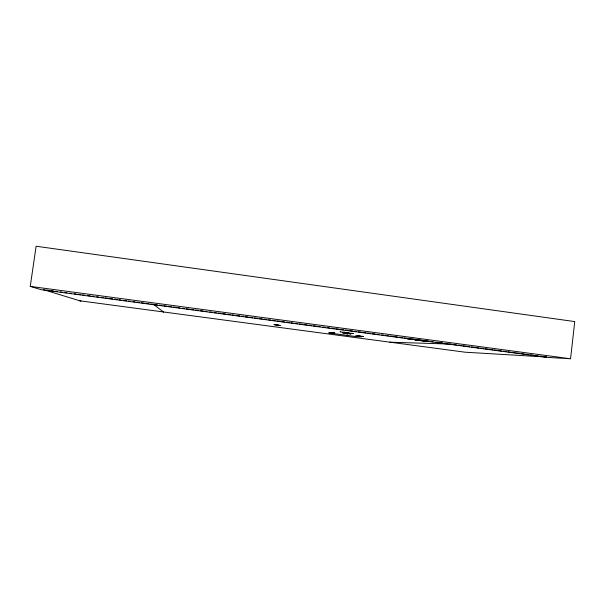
<?xml version="1.0" encoding="UTF-8"?>
<svg xmlns="http://www.w3.org/2000/svg" width="605" height="605" viewBox="0 0 605 605"><rect width="100%" height="100%" fill="white"/><g stroke="black" fill="none" stroke-linecap="round" stroke-linejoin="round"><path stroke-width="0.91" d="M357.192 336.32L361.608 336.856M570.56 358.773L574.75 321.58L36.126 246.227L30.25 286.384L41.208 289.697L547.374 357.381L570.56 358.773L30.25 286.384M349.093 332.962L344.185 332.327L353.154 333.559L352.534 333.347M274.088 324.643L277.869 325.218L274.216 324.62M340.562 331.744C337.477 331.721 347.996 332.599 344.956 332.478M347.383 332.667L347.905 332.841M329.68 333.06L334.746 332.939L333.559 332.697M333.529 332.652L334.21 332.833M347.399 335.117L346.93 335.004L347.739 335.162M358.742 335.919L358.379 335.805L358.803 335.919M422.003 340.32L421.617 340.267M423.387 340.524L423.954 340.713L415.128 339.859M415.718 340.063L415.166 339.866M418.138 339.76L417.752 339.7M418.615 340.365L427.342 341.099M418.781 340.509L419.22 340.562M413.374 339.602L422.048 340.328M408.216 338.853L407.634 338.883L417.594 339.798M333.869 332.826L328.704 332.947L356.421 336.614M355.596 336.501L359.506 336.652L356.254 336.614M389.802 342.196L450.097 344.056M546.383 357.026L465.132 352.208L79.671 300.783M342.891 332.879L348.503 333.552M359.249 336.607L359.037 336.531M437.589 342.74L440.879 343.035M442.225 343.428L445.288 343.67M275.993 324.93L278.935 325.218M342.604 332.901L348.351 333.612M347.784 333.612L348.215 333.65M277.203 324.938L280.69 325.482M357.941 335.82L357.457 335.767M357.842 335.76L358.304 335.904M358.402 335.775L363.257 336.486M439.449 342.922L443.76 343.549M443.631 343.534L439.343 342.914M355.748 335.525L360.308 336.115M363.204 336.471L363.265 336.388M46.32 290.037L49.156 290.423M50.986 290.657L53.822 291.043M55.652 291.285L57.551 291.542M60.311 291.905L62.209 292.17M64.977 292.533L66.875 292.79M69.643 293.16L71.541 293.417M74.309 293.78L76.2 294.038M78.037 294.28L80.866 294.665M82.703 294.907L84.594 295.164M87.37 295.527L90.19 295.913M92.028 296.155L93.919 296.412M96.694 296.775L98.577 297.032M101.36 297.403L103.243 297.66M105.088 297.902L107.887 298.273M109.77 298.53L112.553 298.9M114.436 299.15L117.219 299.52M119.094 299.777L120.947 300.019M123.76 300.398L126.543 300.768M128.419 301.025L130.279 301.267M133.085 301.645L134.938 301.895M136.813 302.145L139.604 302.523M141.472 302.772L144.27 303.143M146.138 303.392L148.936 303.77M150.796 304.02L153.594 304.391L163.69 312.172M155.47 304.64L157.368 304.912M159.236 305.17L162.042 305.54M163.887 305.767L166.715 306.168M168.561 306.395L171.366 306.773M173.242 307.022L176.063 307.416M177.915 307.642L179.798 307.915M182.589 308.27L184.472 308.542M186.34 308.792L189.146 309.17M191.014 309.397L193.819 309.79M195.687 310.025L198.493 310.418M200.361 310.668L203.167 311.023M205.035 311.295L206.91 311.522M209.708 311.915L212.514 312.293M214.382 312.543L216.265 312.777M218.118 313.042L220.938 313.398M222.791 313.67L225.62 314.025M227.465 314.29L230.293 314.653M232.138 314.918L234.037 315.152M236.812 315.545L239.648 315.901M241.486 316.165L243.391 316.4M245.222 316.665L248.065 317.028M249.895 317.292L252.739 317.655M254.569 317.92L257.42 318.283M259.243 318.54L262.094 318.903M263.916 319.168L266.775 319.531M268.59 319.795L270.511 320.03M272.326 320.295L275.192 320.658M276.999 320.922L279.865 321.285M281.673 321.542L284.479 321.921M286.346 322.17L289.22 322.533M291.02 322.79L292.964 323.032M295.694 323.418L297.637 323.66M299.43 323.917L302.311 324.288M304.103 324.545L306.992 324.908M308.777 325.172L311.666 325.535M313.45 325.793L316.347 326.163M318.124 326.42L320.083 326.662M322.798 327.048L325.603 327.418M327.471 327.668L329.438 327.91M331.207 328.167L334.119 328.538M335.881 328.795L338.792 329.165M340.554 329.423L343.466 329.793M345.228 330.043L348.034 330.421M349.902 330.67L352.821 331.041M354.575 331.298L356.564 331.54M358.319 331.797L361.238 332.168M362.985 332.417L365.919 332.795M367.659 333.045L370.593 333.416M372.332 333.673L375.138 334.043M377.006 334.293L379.01 334.542M381.679 334.92L383.691 335.17M385.423 335.42L388.365 335.798M390.096 336.047L393.038 336.418M394.77 336.667L397.568 337.046M399.436 337.295L402.393 337.673M404.11 337.923L406.136 338.172M408.783 338.543L410.81 338.8M412.527 339.05L415.491 339.42M417.2 339.67L420.165 340.048M421.874 340.297L424.839 340.675M426.548 340.925L429.52 341.303M431.221 341.545L433.263 341.802M435.887 342.173L442.61 343.05M444.304 343.3L447.292 343.678M449.908 344.048L451.784 344.298M453.614 344.54L456.465 344.926M458.25 345.16L461.154 345.553M462.886 345.78L469.578 346.68M471.454 346.93L478.948 347.935M480.491 348.14L483.274 348.51M485.127 348.76L488.311 349.183M489.763 349.38L492.538 349.75M493.93 349.94L497.174 350.371M498.618 350.567L501.424 350.938M503.299 351.195L506.468 351.611M507.981 351.815L510.189 352.11M512.049 352.36L515.475 352.821M516.708 352.98L519.498 353.358M521.094 353.57L524.149 353.978M525.775 354.197L528.8 354.598M530.456 354.825L533.451 355.218M535.145 355.453L537.951 355.831M539.826 356.08L546.474 356.965M445.53 343.678L442.293 343.398M43.56 289.674L80.972 301.177M352.571 333.287L353.154 333.559M409.593 339.057L418.184 339.768M420.475 340.759L429.232 341.485L428.673 341.296M346.105 333.264L350.847 333.937L346.105 333.264"/></g></svg>
